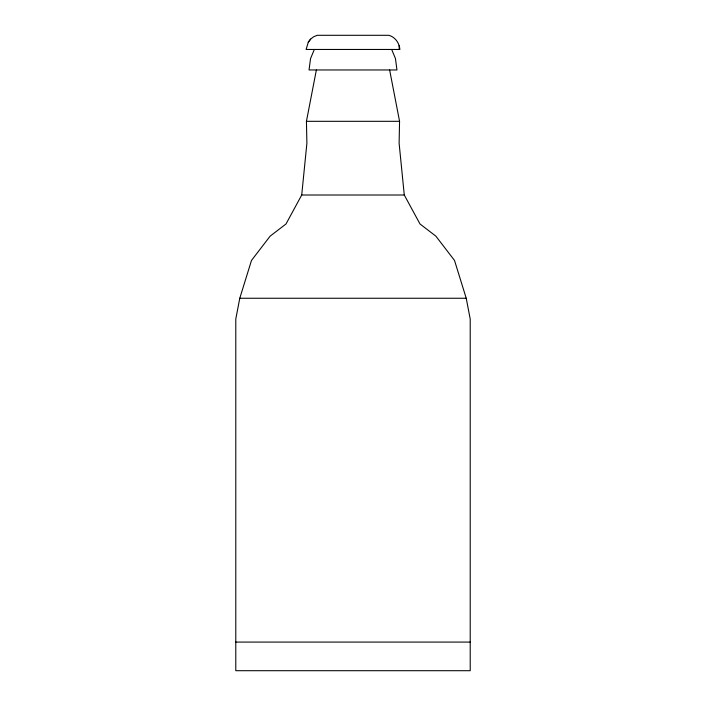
<?xml version="1.0" encoding="UTF-8"?>
<svg xmlns="http://www.w3.org/2000/svg" width="706" height="706" viewBox="0 0 706 706"><rect width="100%" height="100%" fill="white"/><g stroke="black" fill="none" stroke-linecap="round" stroke-linejoin="round"><path stroke-width="1.06" d="M389.633 69.965L399.561 121.317L399.111 143.23L404.282 195.006L419.991 223.97L435.884 236.166L454.514 260.443L466.225 298.25L470.214 319.05L470.214 670.7L235.786 670.7L235.786 319.05L239.775 298.25L251.486 260.443L270.116 236.166L286.009 223.97L301.718 195.006L306.889 143.23L306.439 121.317L316.367 69.965M308.319 42.131L306.113 49.455L399.887 49.455C399.367 43.066 395.183 37.003 388.829 35.3L317.17 35.3L313.658 36.765L310.64 39.095L308.319 42.131L310.64 39.095M314.329 49.455L310.543 58.589L309.043 69.965L396.957 69.965L395.457 58.589L391.671 49.455M306.439 121.317L399.561 121.317M301.718 195.006L404.282 195.006M239.775 298.25L466.225 298.25M235.786 642.081L470.214 642.081M399.137 45.661L399.243 49.455"/></g></svg>
